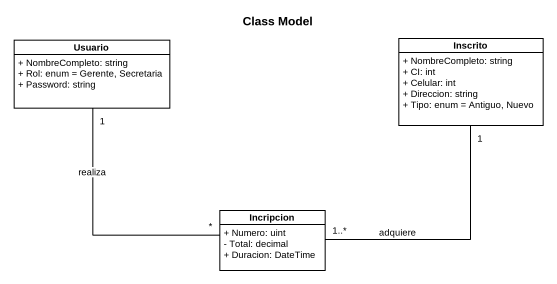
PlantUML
@startuml
title Class Model
hide circle
hide empty members
skinparam classAttributeIconSize 0
class Usuario {
  + NombreCompleto: string
  + Rol: enum = Gerente, Secretaria
  + Password: string
}
class Inscrito {
  + NombreCompleto: string
  + CI: int
  + Celular: int
  + Direccion: string
  + Tipo: enum = Antiguo, Nuevo
}
class Incripcion {
  + Numero: uint
  - Total: decimal
  + Duracion: DateTime
}
Usuario "1" -- "*" Incripcion : realiza
Inscrito "1" -- "1..*" Incripcion : adquiere
@enduml
